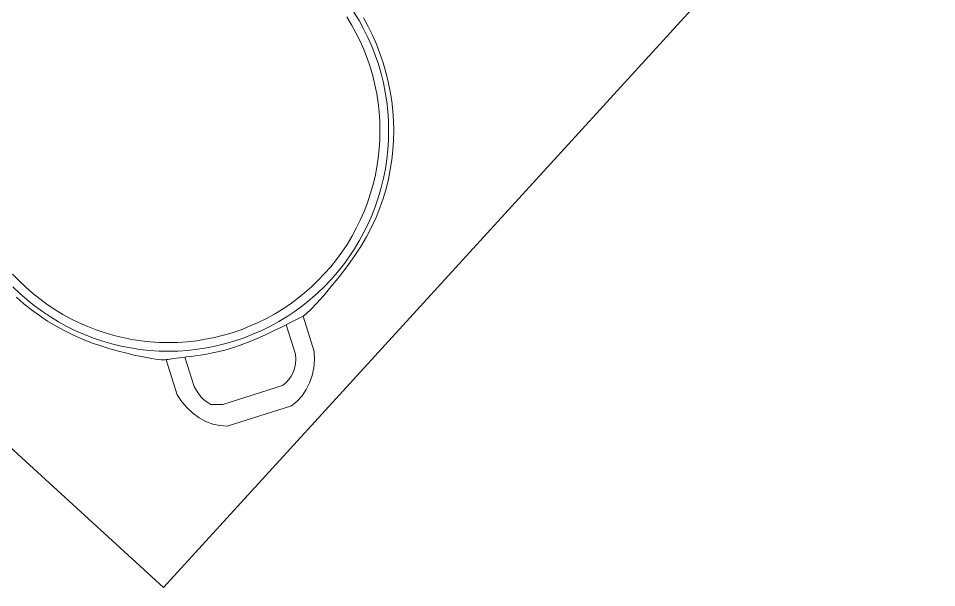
# Model space of a CAD drawing. Header units: metres. Extents: x 750 to 3116, y -341 to 1465.
# Drawn here: x 1589.1762 to 1589.6356, y 28.5482 to 28.8328 of the extents above; entities that cross this region are included whole.
import ezdxf

# ---------------------------------------------------------------- set-up
doc = ezdxf.new("R2010")
doc.units = ezdxf.units.M
doc.layers.add('Furniture', color=44, linetype='Continuous', lineweight=5)

# ---------------------------------------------------------------- blocks, each defined once
blk = doc.blocks.new('tea counter')
at = {"layer": 'Furniture'}
for p, q in [((11493481.08751, 4446056.63266), (11493481.66083, 4446056.63266)), ((11493481.66083, 4446056.63266), (11493481.66083, 4446055.93266)), ((11493481.57978, 4446056.60169), (11493481.55054, 4446056.61857)), ((11493481.52277, 4446056.60864), (11493481.51351, 4446056.5926)), ((11493481.54611, 4446056.60843), (11493481.57322, 4446056.59278)), ((11493481.52242, 4446056.58935), (11493481.53014, 4446056.60272)), ((11493481.57322, 4446056.59278), (11493481.57725, 4446056.58838)), ((11493481.57624, 4446056.57616), (11493481.56856, 4446056.56285)), ((11493481.57582, 4446056.55675), (11493481.58506, 4446056.57275))]:
    blk.add_line(p, q, dxfattribs=at)
for points in [[(11493481.55054, 4446056.61857), (11493481.54692, 4446056.61909), (11493481.54325, 4446056.61907), (11493481.53958, 4446056.61854), (11493481.53595, 4446056.6175), (11493481.5324, 4446056.61597), (11493481.529, 4446056.61398), (11493481.52577, 4446056.61153), (11493481.52277, 4446056.60864)], [(11493481.53014, 4446056.60272), (11493481.53193, 4446056.60447), (11493481.53379, 4446056.60593), (11493481.53571, 4446056.60709), (11493481.53769, 4446056.60796), (11493481.53972, 4446056.60853), (11493481.5418, 4446056.60879), (11493481.54393, 4446056.60876), (11493481.54611, 4446056.60843)], [(11493481.58506, 4446056.57275), (11493481.58605, 4446056.57677), (11493481.58656, 4446056.58078), (11493481.58658, 4446056.58472), (11493481.58613, 4446056.58854), (11493481.58522, 4446056.5922), (11493481.58385, 4446056.59564), (11493481.58203, 4446056.59882), (11493481.57978, 4446056.60169)], [(11493481.51351, 4446056.5926), (11493481.51165, 4446056.59295), (11493481.50844, 4446056.59318), (11493481.50412, 4446056.59328), (11493481.49893, 4446056.59325), (11493481.49311, 4446056.59305), (11493481.48692, 4446056.59269), (11493481.48059, 4446056.59214), (11493481.47436, 4446056.59139), (11493481.46844, 4446056.59043), (11493481.46284, 4446056.58926), (11493481.45753, 4446056.58788), (11493481.45248, 4446056.5863), (11493481.44765, 4446056.58452), (11493481.44303, 4446056.58254), (11493481.43857, 4446056.58037), (11493481.43426, 4446056.578), (11493481.43005, 4446056.57545), (11493481.42597, 4446056.57272), (11493481.422, 4446056.56981), (11493481.41817, 4446056.56673), (11493481.41447, 4446056.56349), (11493481.41092, 4446056.56009), (11493481.40752, 4446056.55654), (11493481.40427, 4446056.55284), (11493481.4012, 4446056.54901), (11493481.39829, 4446056.54504), (11493481.39556, 4446056.54095), (11493481.39301, 4446056.53675), (11493481.39064, 4446056.53244), (11493481.38847, 4446056.52803), (11493481.38649, 4446056.52353), (11493481.3847, 4446056.51895), (11493481.38312, 4446056.51429)], [(11493481.60068, 4446056.4756), (11493481.60079, 4446056.4804), (11493481.60068, 4446056.48521), (11493481.60037, 4446056.49001), (11493481.59984, 4446056.49478), (11493481.59911, 4446056.49954), (11493481.59817, 4446056.50425), (11493481.59703, 4446056.50892), (11493481.59569, 4446056.51354), (11493481.59414, 4446056.51809), (11493481.5924, 4446056.52257), (11493481.59046, 4446056.52697), (11493481.58834, 4446056.53128), (11493481.58602, 4446056.53549), (11493481.58353, 4446056.5396), (11493481.58086, 4446056.5436), (11493481.57802, 4446056.54748), (11493481.57501, 4446056.55123), (11493481.57184, 4446056.55484), (11493481.56852, 4446056.55831), (11493481.56504, 4446056.56164), (11493481.56143, 4446056.56481), (11493481.55768, 4446056.56782), (11493481.5538, 4446056.57066), (11493481.54981, 4446056.57333), (11493481.5457, 4446056.57583), (11493481.54148, 4446056.57814), (11493481.53717, 4446056.58026), (11493481.53277, 4446056.5822), (11493481.52829, 4446056.58394), (11493481.52374, 4446056.58548), (11493481.51912, 4446056.58683), (11493481.51445, 4446056.58798), (11493481.50974, 4446056.58891), (11493481.50499, 4446056.58964), (11493481.50021, 4446056.59017), (11493481.49541, 4446056.59048), (11493481.4906, 4446056.59058), (11493481.4858, 4446056.59048), (11493481.481, 4446056.59017), (11493481.47622, 4446056.58964), (11493481.47147, 4446056.58891), (11493481.46676, 4446056.58798), (11493481.46209, 4446056.58683), (11493481.45747, 4446056.58548), (11493481.45292, 4446056.58394), (11493481.44844, 4446056.5822), (11493481.44404, 4446056.58026), (11493481.43973, 4446056.57814), (11493481.43551, 4446056.57583), (11493481.4314, 4446056.57333), (11493481.42741, 4446056.57066), (11493481.42353, 4446056.56782), (11493481.41978, 4446056.56481), (11493481.41617, 4446056.56164), (11493481.41269, 4446056.55831), (11493481.40937, 4446056.55484), (11493481.4062, 4446056.55123), (11493481.40319, 4446056.54748), (11493481.40035, 4446056.5436), (11493481.39768, 4446056.5396), (11493481.39519, 4446056.53549), (11493481.39287, 4446056.53128), (11493481.39074, 4446056.52697), (11493481.38881, 4446056.52257), (11493481.38706, 4446056.51809), (11493481.38552, 4446056.51354), (11493481.38418, 4446056.50892)], [(11493481.6033, 4446056.4804), (11493481.60319, 4446056.48532), (11493481.60287, 4446056.49022), (11493481.60233, 4446056.49511), (11493481.60158, 4446056.49997), (11493481.60063, 4446056.50479), (11493481.59946, 4446056.50957), (11493481.59808, 4446056.51429), (11493481.5965, 4446056.51895), (11493481.59473, 4446056.52352), (11493481.59281, 4446056.52797), (11493481.59081, 4446056.53223), (11493481.58878, 4446056.53626), (11493481.58678, 4446056.54001), (11493481.58487, 4446056.54341), (11493481.58311, 4446056.54641), (11493481.58155, 4446056.54897), (11493481.58025, 4446056.55104), (11493481.57917, 4446056.55268), (11493481.57828, 4446056.55396), (11493481.57753, 4446056.55495), (11493481.57687, 4446056.55571), (11493481.57628, 4446056.55632), (11493481.5757, 4446056.55685), (11493481.57509, 4446056.55736), (11493481.57442, 4446056.55793), (11493481.57366, 4446056.55856), (11493481.5728, 4446056.55928), (11493481.57182, 4446056.5601), (11493481.57071, 4446056.56104), (11493481.56943, 4446056.56211), (11493481.56799, 4446056.56332), (11493481.56636, 4446056.56469), (11493481.56452, 4446056.56622), (11493481.56247, 4446056.5679), (11493481.56019, 4446056.5697), (11493481.55768, 4446056.57159), (11493481.55492, 4446056.57354), (11493481.55191, 4446056.57552), (11493481.54864, 4446056.57751), (11493481.54509, 4446056.57948), (11493481.54128, 4446056.5814), (11493481.53726, 4446056.58327), (11493481.53313, 4446056.58506), (11493481.52896, 4446056.58677), (11493481.52483, 4446056.58839), (11493481.52082, 4446056.58991), (11493481.51702, 4446056.59132), (11493481.51351, 4446056.5926)], [(11493481.59605, 4446056.47118), (11493481.59635, 4446056.47579), (11493481.59645, 4446056.4804), (11493481.59635, 4446056.48502), (11493481.59605, 4446056.48963), (11493481.59555, 4446056.49422), (11493481.59484, 4446056.49878), (11493481.59394, 4446056.50331), (11493481.59285, 4446056.5078), (11493481.59155, 4446056.51223), (11493481.59007, 4446056.51661), (11493481.5884, 4446056.52091), (11493481.58654, 4446056.52514), (11493481.58449, 4446056.52928), (11493481.58227, 4446056.53333), (11493481.57987, 4446056.53727), (11493481.57731, 4446056.54112), (11493481.57458, 4446056.54484), (11493481.57169, 4446056.54844), (11493481.56864, 4446056.55191), (11493481.56545, 4446056.55525), (11493481.56211, 4446056.55844), (11493481.55864, 4446056.56149), (11493481.55504, 4446056.56438), (11493481.55132, 4446056.56711), (11493481.54748, 4446056.56968), (11493481.54353, 4446056.57207), (11493481.53948, 4446056.57429), (11493481.53534, 4446056.57633), (11493481.53111, 4446056.57819), (11493481.52681, 4446056.57987), (11493481.52243, 4446056.58135), (11493481.518, 4446056.58264), (11493481.51351, 4446056.58374), (11493481.50898, 4446056.58465), (11493481.50442, 4446056.58535), (11493481.49983, 4446056.58585), (11493481.49522, 4446056.58615), (11493481.4906, 4446056.58625), (11493481.48599, 4446056.58615), (11493481.48138, 4446056.58585), (11493481.47679, 4446056.58535), (11493481.47222, 4446056.58465), (11493481.46769, 4446056.58374), (11493481.46321, 4446056.58264), (11493481.45878, 4446056.58135), (11493481.4544, 4446056.57987), (11493481.4501, 4446056.57819), (11493481.44587, 4446056.57633), (11493481.44173, 4446056.57429), (11493481.43768, 4446056.57207), (11493481.43373, 4446056.56968), (11493481.42989, 4446056.56711), (11493481.42617, 4446056.56438), (11493481.42257, 4446056.56149), (11493481.4191, 4446056.55844), (11493481.41576, 4446056.55525), (11493481.41256, 4446056.55191), (11493481.40952, 4446056.54844), (11493481.40663, 4446056.54484), (11493481.4039, 4446056.54112), (11493481.40133, 4446056.53727), (11493481.39894, 4446056.53333), (11493481.39672, 4446056.52928), (11493481.39467, 4446056.52514), (11493481.39281, 4446056.52091), (11493481.39114, 4446056.51661), (11493481.38965, 4446056.51223), (11493481.38836, 4446056.5078)], [(11493481.57725, 4446056.58838), (11493481.57758, 4446056.5865), (11493481.57781, 4446056.58501), (11493481.57792, 4446056.58376), (11493481.57789, 4446056.58261), (11493481.57772, 4446056.58142), (11493481.5774, 4446056.58005), (11493481.57691, 4446056.57834), (11493481.57624, 4446056.57616)]]:
    blk.add_lwpolyline(points, dxfattribs=at)

msp = doc.modelspace()

# ---------------------------------------------------------------- block references
at = {"layer": 'Furniture', "color": 252, "true_color": 0x939598, "rotation": 227.5821484610378}
msp.add_blockref('tea counter', (4472035.37999, 11484045.7746), dxfattribs=at)

doc.saveas('drawing.dxf')
